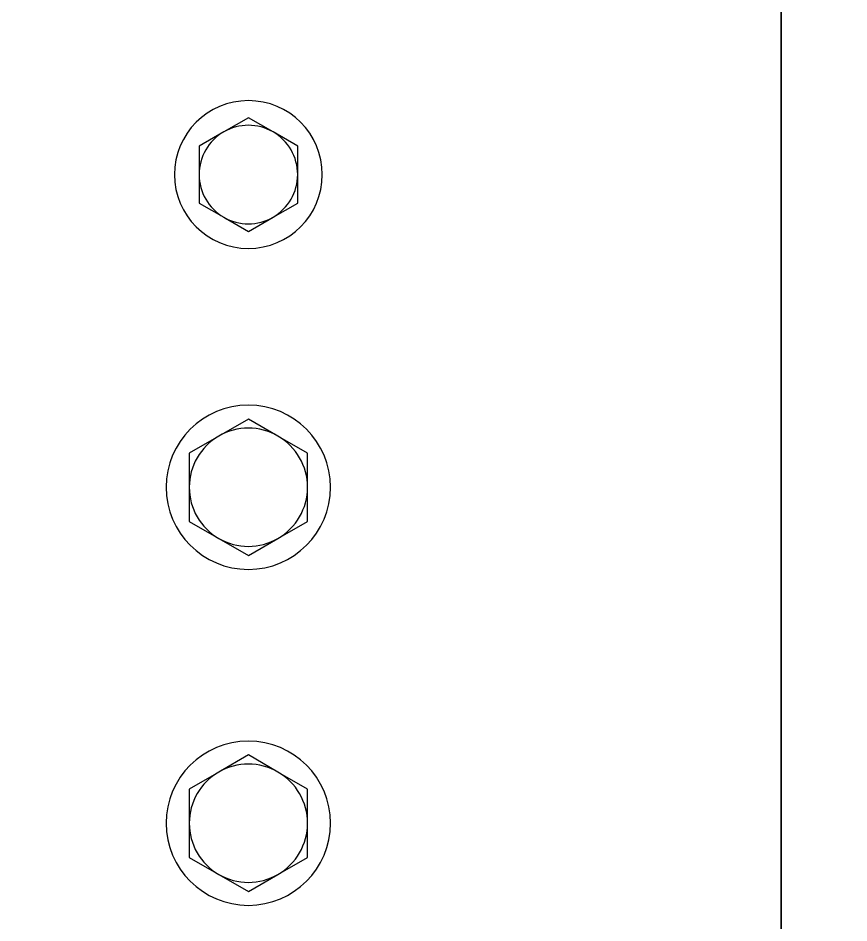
# Model space of a CAD drawing. Header units: millimetres. Extents: x 296 to 4896, y 152 to 3333.
# Drawn here: x 1663.6 to 1916.4, y 946.1 to 1221.6 of the extents above; entities that cross this region are included whole.
import ezdxf

# ---------------------------------------------------------------- set-up
doc = ezdxf.new("R2010")
doc.units = ezdxf.units.MM
doc.linetypes.add('DASHED', pattern=[0.25, 0.15625, -0.09375])
doc.layers.add('1', color=1, linetype='DASHED')

# ---------------------------------------------------------------- blocks, each defined once
blk = doc.blocks.new('HSL-3 M20-60 front')
at = {"layer": '1', "color": 3, "linetype": 'Continuous'}
for p, q in [((0, 17.32), (-7.5, 12.99)), ((7.5, 12.99), (0, 17.32)), ((-7.5, 12.99), (-15, 8.66)), ((15, 8.66), (7.5, 12.99)), ((-15, 8.66), (-15, 0)), ((15, 0), (15, 8.66)), ((15, -8.66), (15, 0)), ((-15, 0), (-15, -8.66)), ((-15, -8.66), (-7.5, -12.99)), ((7.5, -12.99), (15, -8.66)), ((-7.5, -12.99), (0, -17.32)), ((0, -17.32), (7.5, -12.99))]:
    blk.add_line(p, q, dxfattribs=at)
at = {"layer": '1', "color": 3, "linetype": 'Continuous', "extrusion": (0, 0, -1)}
blk.add_circle((0, 0), 22.5, dxfattribs=at)
at = {"layer": '1', "color": 3, "linetype": 'Continuous'}
for start, end in [(60, 120), (120, 180), (0, 60), (180, 240), (300, 0), (240, 300)]:
    blk.add_arc((0, 0), 15, start, end, dxfattribs=at)
blk = doc.blocks.new('HSL-3 M24-30 front')
at = {"layer": '1', "color": 3, "linetype": 'Continuous'}
for p, q in [((0, 20.78), (-9, 15.59)), ((9, 15.59), (0, 20.78)), ((-9, 15.59), (-18, 10.39)), ((18, 10.39), (9, 15.59)), ((-18, 10.39), (-18, 0)), ((18, 0), (18, 10.39)), ((-18, 0), (-18, -10.39)), ((18, -10.39), (18, 0)), ((-18, -10.39), (-9, -15.59)), ((9, -15.59), (18, -10.39)), ((-9, -15.59), (0, -20.78)), ((0, -20.78), (9, -15.59))]:
    blk.add_line(p, q, dxfattribs=at)
at = {"layer": '1', "color": 3, "linetype": 'Continuous', "extrusion": (0, 0, -1)}
blk.add_circle((0, 0), 25, dxfattribs=at)
at = {"layer": '1', "color": 3, "linetype": 'Continuous'}
for start, end in [(60, 120), (120, 180), (0, 60), (180, 240), (300, 0), (240, 300)]:
    blk.add_arc((0, 0), 18, start, end, dxfattribs=at)
blk = doc.blocks.new('HSL-3 M24-60 front')
at = {"layer": '1', "color": 3, "linetype": 'Continuous'}
for p, q in [((0, 20.78), (-9, 15.59)), ((9, 15.59), (0, 20.78)), ((-9, 15.59), (-18, 10.39)), ((18, 10.39), (9, 15.59)), ((-18, 10.39), (-18, 0)), ((18, 0), (18, 10.39)), ((-18, 0), (-18, -10.39)), ((18, -10.39), (18, 0)), ((-18, -10.39), (-9, -15.59)), ((9, -15.59), (18, -10.39)), ((-9, -15.59), (0, -20.78)), ((0, -20.78), (9, -15.59))]:
    blk.add_line(p, q, dxfattribs=at)
at = {"layer": '1', "color": 3, "linetype": 'Continuous', "extrusion": (0, 0, -1)}
blk.add_circle((0, 0), 25, dxfattribs=at)
at = {"layer": '1', "color": 3, "linetype": 'Continuous'}
for start, end in [(60, 120), (120, 180), (0, 60), (180, 240), (300, 0), (240, 300)]:
    blk.add_arc((0, 0), 18, start, end, dxfattribs=at)

msp = doc.modelspace()

# ---------------------------------------------------------------- linework, layer by layer
at = {"color": 18, "true_color": 0x000000}
for points in [[(1295.77, 151.55), (1895.77, 151.55), (1895.77, 2001.55), (1295.77, 2001.55)], [(1895.77, 151.55), (2595.77, 151.55), (2595.77, 2001.55), (1895.77, 2001.55)]]:
    msp.add_lwpolyline(points, close=True, dxfattribs=at)

# ---------------------------------------------------------------- block references
for name, p in [('HSL-3 M20-60 front', (1733.69, 1173.94)), ('HSL-3 M24-30 front', (1733.69, 1078.73)), ('HSL-3 M24-60 front', (1733.69, 976.44))]:
    msp.add_blockref(name, p)

doc.saveas('drawing.dxf')
